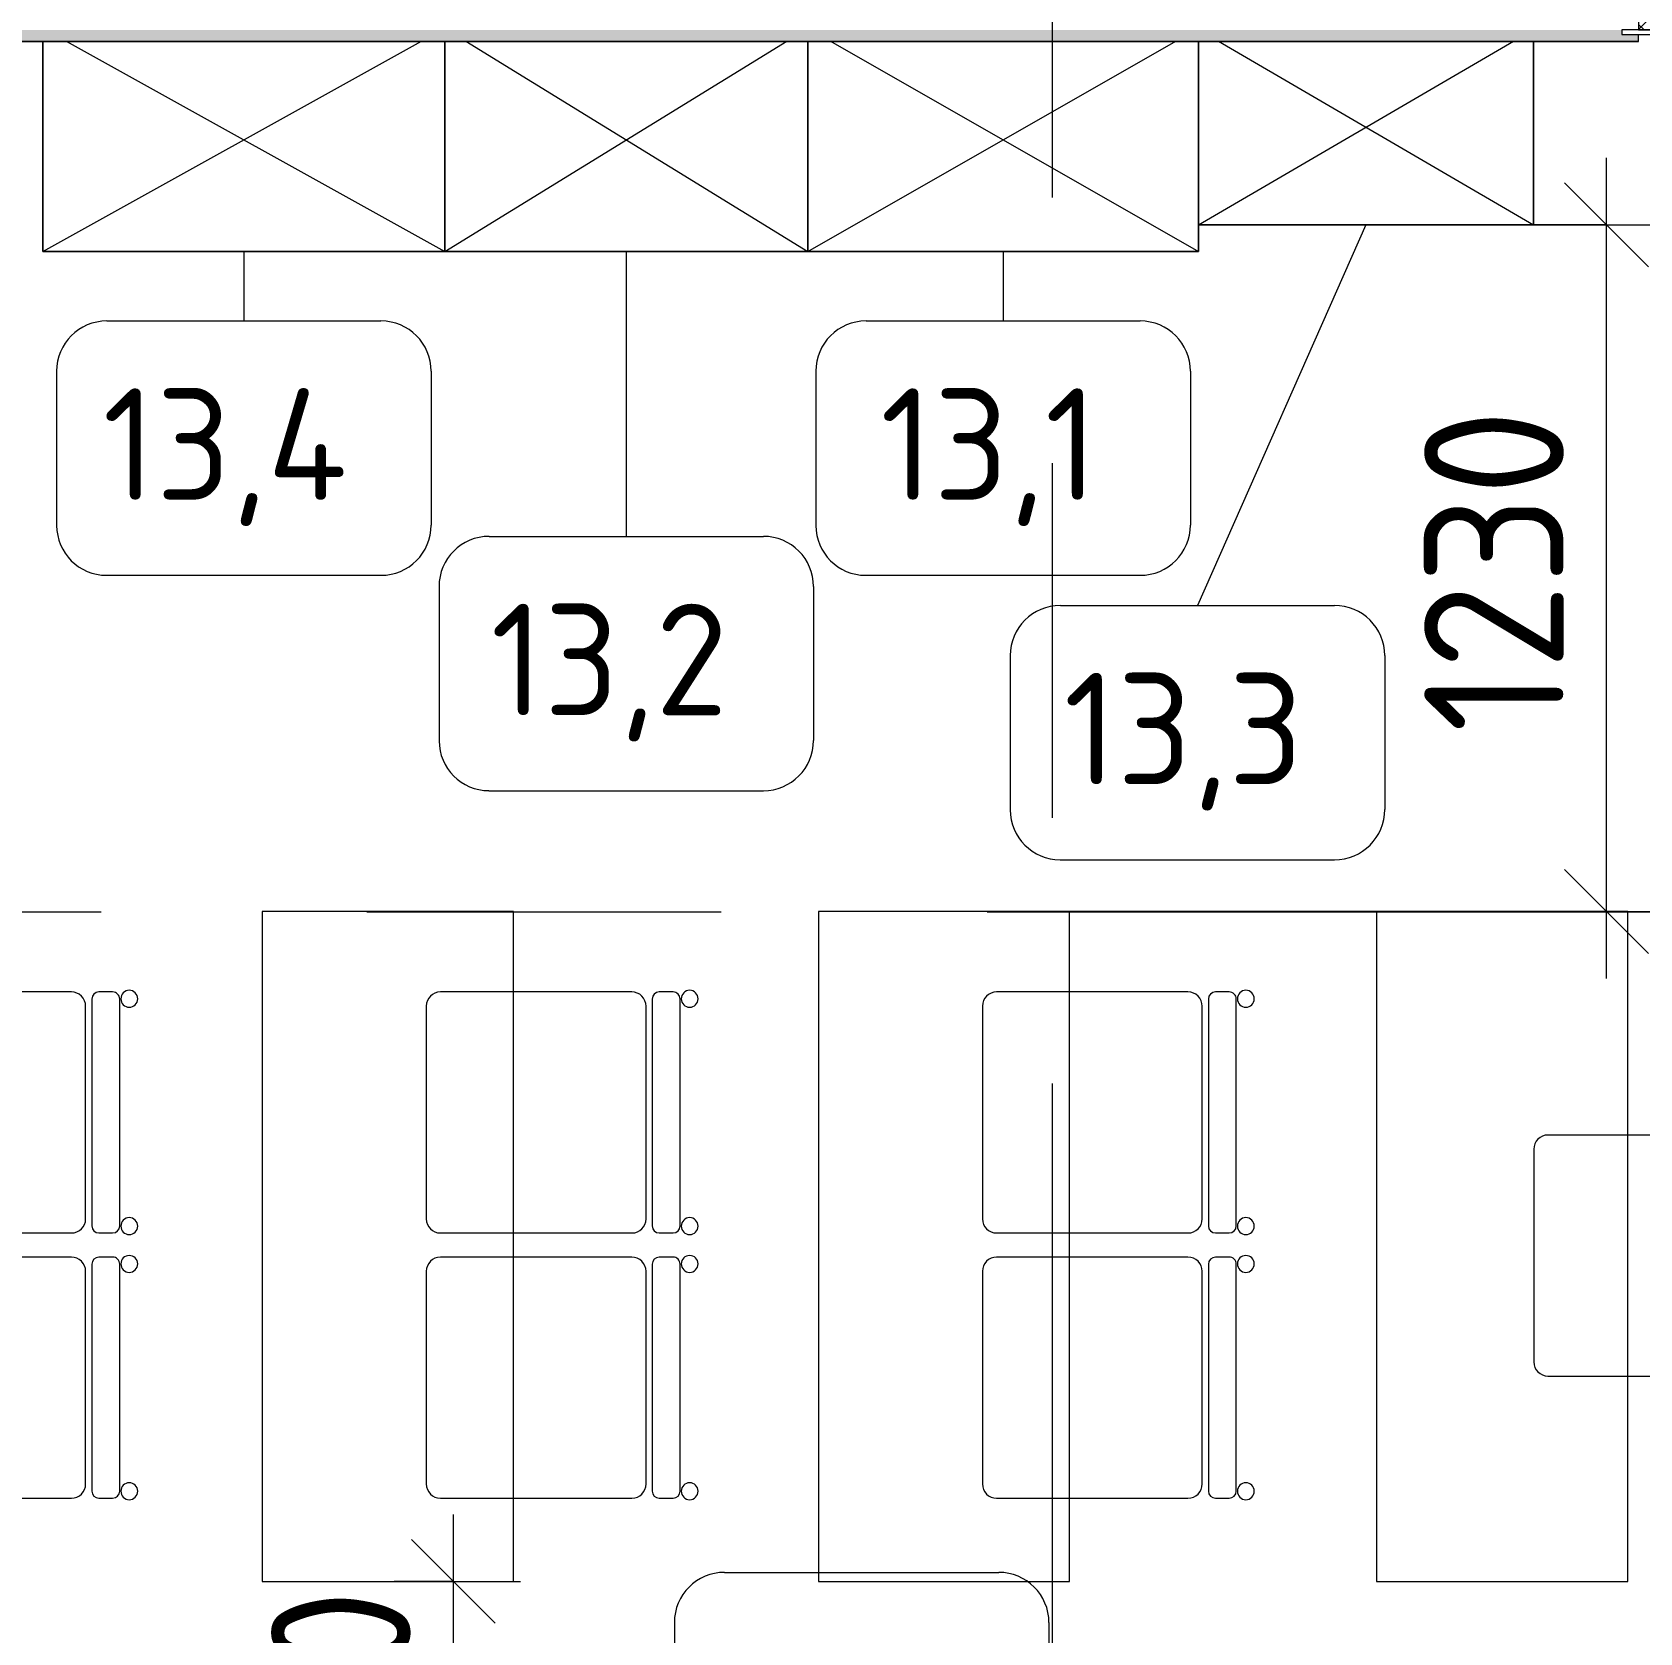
# Model space of a CAD drawing. Header units: millimetres. Extents: x 957 to 67880, y -2706 to 27400.
# Drawn here: x 39253 to 42133, y 2309 to 5176 of the extents above; entities that cross this region are included whole.
import ezdxf

# ---------------------------------------------------------------- set-up
doc = ezdxf.new("R2010")
doc.units = ezdxf.units.MM
doc.linetypes.add('Осевая', pattern=[3175, 635, -476.25, 1587.5, -476.25])
for name, color, linetype, lineweight in [('A-ANNO-DIMS', 7, 'Continuous', 9), ('A-ANNO-DIMS-100', 7, 'Continuous', 9), ('A-DOOR', 7, 'Continuous', 9), ('A-DOOR-FRAM-2', 7, 'Continuous', 9), ('I-FURN-IDEN', 7, 'Continuous', 9), ('I-WALL', 7, 'Continuous', 9), ('Оси-2', 7, 'Осевая', 9)]:
    doc.layers.add(name, color=color, linetype=linetype, lineweight=lineweight)
for name, color, linetype, lineweight, true_color in [('A-DOOR-1', 7, 'Continuous', 9, 0xc0c0c0), ('A-DOOR-FRAM-1', 7, 'Continuous', 9, 0xc0c0c0), ('A-WALL-1', 9, 'Continuous', 9, 0x808080), ('A-WALL-FNSH-1', 9, 'Continuous', 9, 0x808080), ('I-FURN-1', 9, 'Continuous', 9, 0x808080)]:
    doc.layers.add(name, color=color, linetype=linetype, lineweight=lineweight, true_color=true_color)
doc.styles.add('GOST Common_4', font='GOST_Common.ttf', dxfattribs={"height": 200})
doc.styles.add('ISOCPEUR_2', font='isocpeur.ttf', dxfattribs={"width": 0.9, "height": 250})
doc.dimstyles.new('ISO-2_5_0_9К_БОЛЬШОЙ_округление', dxfattribs={"dimscale": 304.8, "dimtxt": 248.995294, "dimasz": 0.492126, "dimexe": 0.393701, "dimexo": 0, "dimgap": 0, "dimtad": 1, "dimdec": 0, "dimrnd": 10, "dimzin": 0, "dimdsep": 46, "dimtxsty": 'ISOCPEUR_2', "dimblk1": 'OBLIQUE', "dimblk2": 'OBLIQUE', "dimsah": 1, "dimcen": 0.09, "dimdle": 0.393701, "dimazin": 0, "dimtfac": 1, "dimtdec": 4, "dimtix": 1, "dimtmove": 0, "dimatfit": 3, "dimfxl": 1, "dimtvp": 1, "dimtolj": 1, "dimtzin": 0, "dimarcsym": 2})

# ---------------------------------------------------------------- blocks, each defined once
blk = doc.blocks.new('110_Дверь_СКБ_1Ст_Внутренняя1 - Д-7а_л__950x2100h_Туалет-32220591-План расстановки мебели и оборудования 3 этажа в осях 23-33')
at = {"layer": 'A-DOOR'}
h = blk.add_hatch(dxfattribs=at)
h.set_pattern_fill('FP_12', color=256, style=0, pattern_type=2)
h.set_pattern_definition([(135, (1776.41, 174.685), (-14.14214, -14.14214), []), (225, (1776.41, 174.685), (14.14214, -14.14214), [])])
h.paths.add_polyline_path([(537.5, 110), (512.5, 110), (512.5, -110), (537.5, -110)])
at = {"layer": 'A-DOOR-FRAM-2'}
h = blk.add_hatch(dxfattribs=at)
h.set_pattern_fill('FP_13', color=256, style=0, pattern_type=2)
h.set_pattern_definition([(45, (-346.384, 174.685), (-14.1421, 14.1421), []), (135, (-346.384, 174.685), (-14.1421, -14.1421), [])])
h.paths.add_polyline_path([(-487.5, 110), (-512.5, 110), (-512.5, -110), (-487.5, -110), (-487.5, -108.6)])
at = {"layer": 'A-DOOR-1'}
for p, q in [((487.5, 1060), (447.5, 1060)), ((447.5, 1060), (447.5, 110)), ((487.5, 110), (487.5, 1060)), ((447.5, 110), (487.5, 110))]:
    blk.add_line(p, q, dxfattribs=at)
blk.add_arc((487.5, 110), 950, 90, 180, dxfattribs=at)
at = {"layer": 'A-DOOR-FRAM-1'}
for p, q in [((-472.5, 118), (-542.5, 118)), ((-542.5, 118), (-542.5, 110)), ((-472.5, 110), (-472.5, 118)), ((567.5, 118), (497.5, 118)), ((497.5, 118), (497.5, 110)), ((567.5, 110), (567.5, 118)), ((-542.5, 110), (-472.5, 110)), ((-487.5, 110), (-512.5, 110)), ((-512.5, 110), (-512.5, -110)), ((-462.5, 110), (-487.5, 110)), ((-487.5, 110), (-487.5, 30)), ((-487.5, -110), (-487.5, 110)), ((-472.5, 110), (-487.5, 110)), ((-487.5, 110), (-487.5, 109)), ((-487.5, 109), (-472.5, 109)), ((-472.5, 109), (-472.5, 110)), ((-462.5, 70), (-462.5, 110)), ((487.5, 110), (487.5, 70)), ((512.5, 110), (487.5, 110)), ((512.5, 110), (497.5, 110)), ((497.5, 110), (497.5, 109)), ((497.5, 110), (567.5, 110)), ((497.5, 109), (512.5, 109)), ((512.5, 30), (512.5, 110)), ((537.5, 110), (512.5, 110)), ((512.5, 110), (512.5, -110)), ((512.5, 109), (512.5, 110)), ((537.5, -110), (537.5, 110)), ((-452.5, 70), (-462.5, 70)), ((-452.5, 30), (-452.5, 70)), ((487.5, 70), (477.5, 70)), ((477.5, 70), (477.5, 30)), ((-487.5, 30), (-452.5, 30)), ((-472.5, 30), (-487.5, 30)), ((-487.5, 30), (-487.5, -110)), ((-472.5, -110), (-472.5, 30)), ((477.5, 30), (512.5, 30)), ((512.5, 30), (497.5, 30)), ((497.5, 30), (497.5, -110)), ((512.5, -110), (512.5, 30)), ((-472.5, -110), (-542.5, -110)), ((-542.5, -110), (-542.5, -118)), ((-512.5, -110), (-487.5, -110)), ((-487.5, -110), (-472.5, -110)), ((-472.5, -118), (-472.5, -110)), ((497.5, -110), (512.5, -110)), ((567.5, -110), (497.5, -110)), ((497.5, -110), (497.5, -118)), ((512.5, -110), (537.5, -110)), ((567.5, -118), (567.5, -110)), ((-542.5, -118), (-472.5, -118)), ((497.5, -118), (567.5, -118))]:
    blk.add_line(p, q, dxfattribs=at)
blk = doc.blocks.new('Стол базовый прямоугольный - 1_88-26291934-План расстановки мебели и оборудования 3 этажа в осях 23-33')
at = {"layer": 'I-FURN-1'}
for p, q in [((600, 225), (-600, 225)), ((-600, 225), (-600, -225)), ((600, -225), (600, 225)), ((-600, -225), (600, -225))]:
    blk.add_line(p, q, dxfattribs=at)
blk = doc.blocks.new('M_Стул-Breuer - 1_87-V77-План расстановки мебели и оборудования 3 этажа в осях 23-33')
at = {"layer": 'I-FURN-1'}
for p, q in [((190.5, 241.3), (-190.5, 241.3)), ((-215.9, 215.9), (-215.9, 85)), ((215.9, 85), (215.9, 215.9)), ((-215.9, 85), (-215.9, -127)), ((215.9, -127), (215.9, 85)), ((203.2, -163.5), (-203.2, -163.5)), ((-190.5, -152.4), (190.5, -152.4)), ((-215.9, -176.2), (-215.9, -200.8)), ((215.9, -200.8), (215.9, -176.2)), ((-203.2, -213.5), (203.2, -213.5))]:
    blk.add_line(p, q, dxfattribs=at)
for centre, radius, start, end in [((-190.5, 215.9), 25.4, 90, 180), ((190.5, 215.9), 25.4, 0, 90), ((-190.5, -127), 25.4, 180, 270), ((190.5, -127), 25.4, 270, 360), ((-203.2, -176.2), 12.7, 90, 180), ((203.2, -176.2), 12.7, 360, 90), ((-203.2, -200.8), 12.7, 180, 270), ((203.2, -200.8), 12.7, 270, 360), ((-203.5, -230.6), 15.1, 360, 180), ((203.7, -230.6), 15.1, 360, 180), ((-203.5, -230.6), 15.1, 180, 360), ((203.7, -230.6), 15.1, 180, 360)]:
    blk.add_arc(centre, radius, start, end, dxfattribs=at)
blk = doc.blocks.new('M_Стул-Breuer - 1_87-V79-План расстановки мебели и оборудования 3 этажа в осях 23-33')
at = {"layer": 'I-FURN-1'}
for p, q in [((190.5, 241.3), (-190.5, 241.3)), ((-215.9, 215.9), (-215.9, 85)), ((215.9, 85), (215.9, 215.9)), ((-215.9, 85), (-215.9, -127)), ((215.9, -127), (215.9, 85)), ((203.2, -163.5), (-203.2, -163.5)), ((-190.5, -152.4), (190.5, -152.4)), ((-215.9, -176.2), (-215.9, -200.8)), ((215.9, -200.8), (215.9, -176.2)), ((-203.2, -213.5), (203.2, -213.5))]:
    blk.add_line(p, q, dxfattribs=at)
for centre, radius, start, end in [((-190.5, 215.9), 25.4, 90, 180), ((190.5, 215.9), 25.4, 0, 90), ((-190.5, -127), 25.4, 180, 270), ((190.5, -127), 25.4, 270, 360), ((-203.2, -176.2), 12.7, 90, 180), ((203.2, -176.2), 12.7, 360, 90), ((-203.2, -200.8), 12.7, 180, 270), ((203.2, -200.8), 12.7, 270, 360), ((-203.5, -230.6), 15.1, 360, 180), ((203.7, -230.6), 15.1, 360, 180), ((-203.5, -230.6), 15.1, 180, 360), ((203.7, -230.6), 15.1, 180, 360)]:
    blk.add_arc(centre, radius, start, end, dxfattribs=at)
blk = doc.blocks.new('Шкаф параметрический - 13_3-25587571-План расстановки мебели и оборудования 3 этажа в осях 23-33')
at = {"layer": 'I-FURN-1'}
for p, q in [((0, 0), (564.4, 329.2)), ((0, 329.2), (0, 0)), ((0, 0), (0, 329.2)), ((35.6, 329.2), (600, 0)), ((600, 0), (600, 329.2)), ((600, 329.2), (600, 0)), ((0, 0), (600, 0)), ((600, 0), (0, 0))]:
    blk.add_line(p, q, dxfattribs=at)
blk = doc.blocks.new('Шкаф параметрический - 13_1-V121-План расстановки мебели и оборудования 3 этажа в осях 23-33')
at = {"layer": 'I-FURN-1'}
for p, q in [((0, 0), (659.5, 376.8)), ((0, 376.8), (0, 0)), ((0, 0), (0, 376.8)), ((40.5, 376.8), (700, 0)), ((700, 0), (700, 376.8)), ((700, 376.8), (700, 47.6)), ((700, 47.6), (700, 0)), ((0, 0), (700, 0)), ((700, 0), (0, 0))]:
    blk.add_line(p, q, dxfattribs=at)
blk = doc.blocks.new('Шкаф параметрический - 13_2-25587811-План расстановки мебели и оборудования 3 этажа в осях 23-33')
at = {"layer": 'I-FURN-1'}
for p, q in [((0, 0), (612.4, 376.8)), ((0, 376.8), (0, 0)), ((0, 0), (0, 376.8)), ((37.6, 376.8), (650, 0)), ((650, 0), (650, 376.8)), ((650, 376.8), (650, 0)), ((0, 0), (650, 0)), ((650, 0), (0, 0))]:
    blk.add_line(p, q, dxfattribs=at)
blk = doc.blocks.new('Шкаф параметрический - 13_4-25587915-План расстановки мебели и оборудования 3 этажа в осях 23-33')
at = {"layer": 'I-FURN-1'}
for p, q in [((0, 0), (678.3, 376.8)), ((0, 376.8), (0, 0)), ((0, 0), (0, 376.8)), ((41.7, 376.8), (720, 0)), ((720, 0), (720, 376.8)), ((720, 376.8), (720, 0)), ((0, 0), (720, 0)), ((720, 0), (0, 0))]:
    blk.add_line(p, q, dxfattribs=at)
blk = doc.blocks.new('M_Стул-Breuer - 1_87-V125-План расстановки мебели и оборудования 3 этажа в осях 23-33')
at = {"layer": 'I-FURN-1'}
for p, q in [((190.5, 241.3), (-190.5, 241.3)), ((-215.9, 215.9), (-215.9, 72.8)), ((215.9, 72.8), (215.9, 215.9)), ((-215.9, 72.8), (-215.9, -127)), ((215.9, -127), (215.9, 72.8)), ((203.2, -163.5), (-203.2, -163.5)), ((-190.5, -152.4), (190.5, -152.4)), ((-215.9, -176.2), (-215.9, -200.8)), ((215.9, -200.8), (215.9, -176.2)), ((-203.2, -213.5), (203.2, -213.5))]:
    blk.add_line(p, q, dxfattribs=at)
for centre, radius, start, end in [((-190.5, 215.9), 25.4, 90, 180), ((190.5, 215.9), 25.4, 0, 90), ((-190.5, -127), 25.4, 180, 270), ((190.5, -127), 25.4, 270, 360), ((-203.2, -176.2), 12.7, 90, 180), ((203.2, -176.2), 12.7, 360, 90), ((-203.2, -200.8), 12.7, 180, 270), ((203.2, -200.8), 12.7, 270, 360), ((-203.5, -230.6), 15.1, 360, 180), ((203.7, -230.6), 15.1, 360, 180), ((-203.5, -230.6), 15.1, 180, 360), ((203.7, -230.6), 15.1, 180, 360)]:
    blk.add_arc(centre, radius, start, end, dxfattribs=at)
blk = doc.blocks.new('Марка_Мебель - В прямоуг_Balcon_Марка-25523697-План расстановки мебели и оборудования 3 этажа в осях 23-33')
at = {"layer": 'I-FURN-IDEN'}
for p, q in [((-2.455, 2.278), (2.455, 2.278)), ((-3.355, 1.378), (-3.355, -1.384)), ((3.355, 1.378), (3.355, -1.378)), ((-2.461, -2.278), (2.455, -2.278))]:
    blk.add_line(p, q, dxfattribs=at)
for centre, radius, start, end in [((-2.455, 1.378), 0.9, 90, 180), ((2.455, 1.378), 0.9, 0, 90), ((-2.461, -1.384), 0.893, 180, 270), ((2.455, -1.378), 0.9, 270, 0)]:
    blk.add_arc(centre, radius, start, end, dxfattribs=at)
blk = doc.blocks.new('DIMBLOCK8-План расстановки мебели и оборудования 3 этажа в осях 23-33')
at = {"layer": 'A-ANNO-DIMS-100'}
for p, q in [((42073, 3480.8), (42073, 4950.8)), ((41942, 4830.8), (42193, 4830.8)), ((42073, 4830.8), (41942, 4830.8)), ((41111.2, 3600.8), (42193, 3600.8)), ((42073, 3600.8), (41111.2, 3600.8))]:
    blk.add_line(p, q, dxfattribs=at)
at = {"layer": 'A-ANNO-DIMS-100', "lineweight": 20}
for p, q in [((42073, 4830.8), (41998, 4905.8)), ((42073, 4830.8), (42148, 4755.8)), ((42073, 3600.8), (41998, 3675.8)), ((42073, 3600.8), (42148, 3525.8))]:
    blk.add_line(p, q, dxfattribs=at)
at = {"layer": 'A-ANNO-DIMS-100', "color": 0, "insert": (41746.4, 3921.3), "char_height": 250, "width": 706.764, "attachment_point": 1, "rotation": 90, "line_spacing_factor": 1.149209, "style": 'ISOCPEUR_2'}
blk.add_mtext('1230', dxfattribs=at)
blk = doc.blocks.new('_Oblique')
at = {"color": 0, "linetype": 'ByBlock', "lineweight": -2}
blk.add_line((-0.5, -0.5), (0.5, 0.5), dxfattribs=at)
blk = doc.blocks.new('DIMBLOCK10-План расстановки мебели и оборудования 3 этажа в осях 23-33')
at = {"layer": 'A-ANNO-DIMS-100'}
for p, q in [((40007.2, 1780.9), (40007.2, 2520.8)), ((39901.1, 2400.8), (40127.2, 2400.8)), ((40007.2, 2400.8), (39901.1, 2400.8)), ((39611.3, 1900.9), (40127.2, 1900.9)), ((40007.2, 1900.9), (39611.3, 1900.9))]:
    blk.add_line(p, q, dxfattribs=at)
at = {"layer": 'A-ANNO-DIMS-100', "lineweight": 20}
for p, q in [((40007.2, 2400.8), (39932.2, 2475.8)), ((40007.2, 2400.8), (40082.2, 2325.8)), ((40007.2, 1900.9), (39932.2, 1975.9)), ((40007.2, 1900.9), (40082.2, 1825.9))]:
    blk.add_line(p, q, dxfattribs=at)
at = {"layer": 'A-ANNO-DIMS-100', "color": 0, "insert": (39680.6, 1913.8), "char_height": 250, "width": 568.858, "attachment_point": 1, "rotation": 90, "line_spacing_factor": 1.149209, "style": 'ISOCPEUR_2'}
blk.add_mtext('500', dxfattribs=at)

msp = doc.modelspace()

# ---------------------------------------------------------------- hatches: boundary and pattern name
at = {"layer": 'I-WALL'}
h = msp.add_hatch(dxfattribs=at)
h.set_pattern_fill('FP_35', color=256, style=0, pattern_type=2)
h.set_pattern_definition([(0, (-57529.542, 0), (121.92, 30.48), [10.058, -81.382, 10.058, -81.382, -487.68]), (0, (-57529.542, 0), (121.92, 30.48), [-182.88, 10.058, -172.822, 10.058, -81.382, -213.36]), (0, (-57529.542, 0), (121.92, 30.48), [-457.2, 10.058, -50.902, 10.058, -142.342]), (120, (-57483.822, 15.24), (-87.356454, 90.345817), [10.058, -81.382, 10.058, -81.382, -487.68]), (120, (-57483.822, 15.24), (-87.356454, 90.345817), [-182.88, 10.058, -172.822, 10.058, -81.382, -213.36]), (120, (-57483.822, 15.24), (-87.356454, 90.345817), [-457.2, 10.058, -50.902, 10.058, -142.342]), (240, (-57468.582, 76.2), (-34.563546, -120.825817), [10.058, -81.382, 10.058, -81.382, -487.68]), (240, (-57468.582, 76.2), (-34.563546, -120.825817), [-182.88, 10.058, -172.822, 10.058, -81.382, -213.36]), (240, (-57468.582, 76.2), (-34.563546, -120.825817), [-457.2, 10.058, -50.902, 10.058, -142.342])])
h.paths.add_polyline_path([(44027, 5160), (44080.5, 5160), (44040.5, 5180), (43210.5, 5180), (43210.5, 5172), (43180.5, 5172), (43180.5, 5160), (44000.5, 5160)])
h.paths.add_polyline_path([(37533.2, 5160), (42130.5, 5160), (42130.5, 5172), (42100.5, 5172), (42100.5, 5180), (36660.5, 5180), (36660.5, 5160), (37179.1, 5160)])

# ---------------------------------------------------------------- linework, layer by layer
at = {"layer": 'A-WALL-1'}
for p, q in [((36660.5, 5160), (42130.5, 5160)), ((42130.5, 5160), (42130.5, 5172))]:
    msp.add_line(p, q, dxfattribs=at)
at = {"layer": 'A-WALL-FNSH-1'}
for p, q in [((36659.5, 5159), (42130.5, 5159)), ((42130.5, 5159), (42130.5, 5160))]:
    msp.add_line(p, q, dxfattribs=at)
at = {"layer": 'I-FURN-IDEN'}
for p, q in [((41642, 4830.8), (41340.2, 4149)), ((39631.9, 4783.2), (39631.9, 4658.6)), ((40317, 4783.2), (40317, 4272.7)), ((40992, 4783.2), (40992, 4658.6))]:
    msp.add_line(p, q, dxfattribs=at)
at = {"layer": 'Оси-2'}
for p, q in [((41080.5, 593.7), (41080.5, 19191.6)), ((27152.2, 3600), (65200.5, 3600))]:
    msp.add_line(p, q, dxfattribs=at)

# ---------------------------------------------------------------- block references
at = {"layer": 'A-DOOR-1', "rotation": 180}
msp.add_blockref('110_Дверь_СКБ_1Ст_Внутренняя1 - Д-7а_л__950x2100h_Туалет-32220591-План расстановки мебели и оборудования 3 этажа в осях 23-33', (42668, 5290), dxfattribs=at)
at = {"layer": 'I-FURN-1'}
for name, p in [('Шкаф параметрический - 13_4-25587915-План расстановки мебели и оборудования 3 этажа в осях 23-33', (39271.9, 4783.2)), ('Шкаф параметрический - 13_2-25587811-План расстановки мебели и оборудования 3 этажа в осях 23-33', (39992, 4783.2)), ('Шкаф параметрический - 13_1-V121-План расстановки мебели и оборудования 3 этажа в осях 23-33', (40642, 4783.2)), ('Шкаф параметрический - 13_3-25587571-План расстановки мебели и оборудования 3 этажа в осях 23-33', (41342, 4830.8))]:
    msp.add_blockref(name, p, dxfattribs=at)
for name, p, rotation in [('Стол базовый прямоугольный - 1_88-26291934-План расстановки мебели и оборудования 3 этажа в осях 23-33', (39889.9, 3000.8), 90), ('Стол базовый прямоугольный - 1_88-26291934-План расстановки мебели и оборудования 3 этажа в осях 23-33', (40886.2, 3000.8), 90), ('Стол базовый прямоугольный - 1_88-26291934-План расстановки мебели и оборудования 3 этажа в осях 23-33', (41886.2, 3000.8), 90), ('M_Стул-Breuer - 1_87-V77-План расстановки мебели и оборудования 3 этажа в осях 23-33', (39196, 3240.8), 90.00000000000006), ('M_Стул-Breuer - 1_87-V77-План расстановки мебели и оборудования 3 этажа в осях 23-33', (40199.9, 3240.8), 90.00000000000006), ('M_Стул-Breuer - 1_87-V79-План расстановки мебели и оборудования 3 этажа в осях 23-33', (41196.2, 3240.8), 90.00000000000006), ('M_Стул-Breuer - 1_87-V125-План расстановки мебели и оборудования 3 этажа в осях 23-33', (42184, 2984.5), 90.00000000000006), ('M_Стул-Breuer - 1_87-V79-План расстановки мебели и оборудования 3 этажа в осях 23-33', (39196, 2765.8), 90.00000000000006), ('M_Стул-Breuer - 1_87-V77-План расстановки мебели и оборудования 3 этажа в осях 23-33', (40199.9, 2765.8), 90.00000000000006), ('M_Стул-Breuer - 1_87-V77-План расстановки мебели и оборудования 3 этажа в осях 23-33', (41196.2, 2765.8), 90.00000000000006)]:
    msp.add_blockref(name, p, dxfattribs=dict(at, rotation=rotation))
at = {"layer": 'I-FURN-IDEN', "xscale": 99.99999999999993, "yscale": 99.99999999999993, "zscale": 99.99999999999993}
for p in [(39631.9, 4430.8), (40992, 4430.8), (40317, 4045), (41340.2, 3921.3), (40738.6, 2189.2)]:
    msp.add_blockref('Марка_Мебель - В прямоуг_Balcon_Марка-25523697-План расстановки мебели и оборудования 3 этажа в осях 23-33', p, dxfattribs=at)

# ---------------------------------------------------------------- texts
at = {"layer": 'I-FURN-IDEN', "char_height": 200, "attachment_point": 1, "style": 'GOST Common_4'}
for s, insert, width in [('13,4', (39378.9, 4537.9), 577.215), ('13,1', (40772, 4537.9), 497.046), ('13,2', (40074, 4152), 553.164), ('13,3', (41100.7, 4028.3), 545.147)]:
    msp.add_mtext(s, dxfattribs=dict(at, insert=insert, width=width))

# ---------------------------------------------------------------- dimensions: what is measured, and where the dimension line sits
at = {"layer": 'A-ANNO-DIMS'}
for base, p1, p2, override, picture, middle in [((42073, 4830.8), (41111.2, 3600.8), (41942, 4830.8), {"dimpost": '<>', "dimfxl": 1484.300847}, 'DIMBLOCK8-План расстановки мебели и оборудования 3 этажа в осях 23-33', (41948, 4215.8)), ((40007.2, 2400.8), (39611.3, 1900.9), (39901.1, 2400.8), {"dimpost": '<>', "dimfxl": 577.878918}, 'DIMBLOCK10-План расстановки мебели и оборудования 3 этажа в осях 23-33', (39882.2, 2150.8))]:
    dim = msp.add_linear_dim(base=base, p1=p1, p2=p2, angle=90, dimstyle='ISO-2_5_0_9К_БОЛЬШОЙ_округление', override=override, dxfattribs=at)
    dim.commit()
    dim.dimension.update_dxf_attribs({"geometry": picture, "text_midpoint": middle})

doc.saveas('drawing.dxf')
